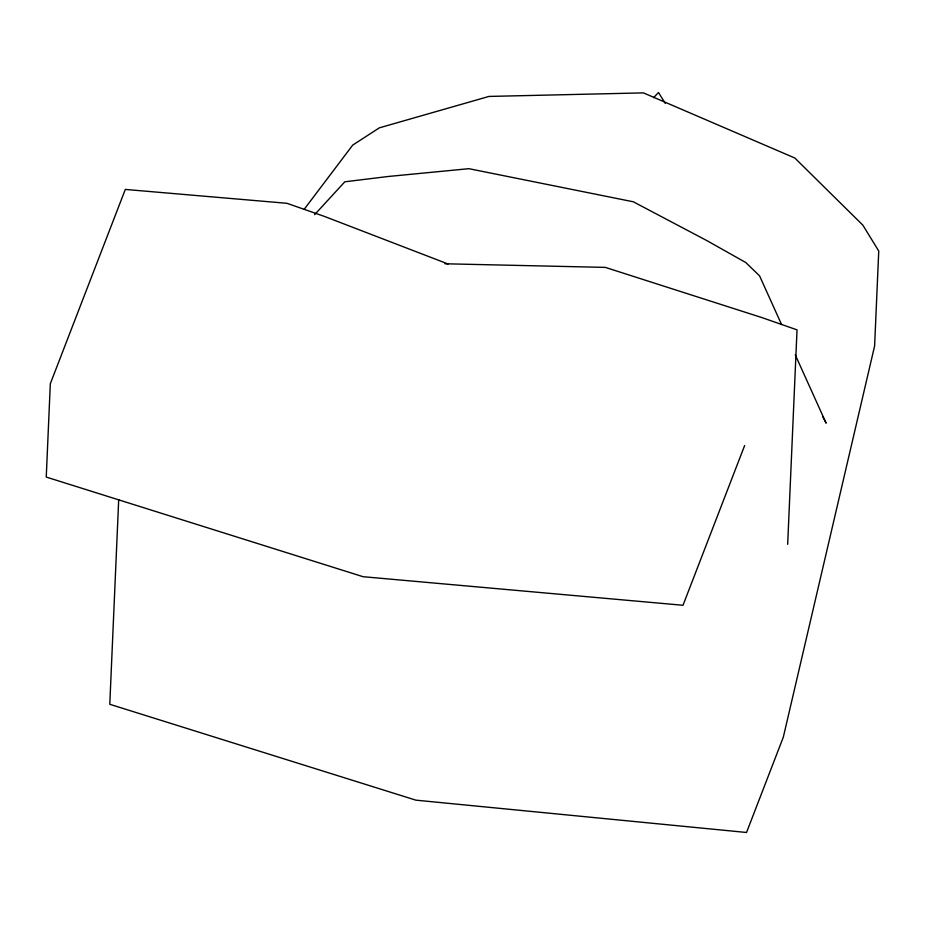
<?xml version="1.0" encoding="UTF-8"?>
<svg xmlns="http://www.w3.org/2000/svg" width="925" height="925" viewBox="0 0 925 925"><rect width="100%" height="100%" fill="white"/><g stroke="black" fill="none" stroke-linecap="round" stroke-linejoin="round"><path stroke-width="1.39" d="M118.701 499.616L109.786 704.283L415.892 800.16L746.533 832.477L783.325 737.132L874.611 345.973L878.75 251.022L862.886 225.191L794.829 158.013L643.407 92.882L488.99 96.431L379.366 127.835L352.703 145.109L304.059 209.478M787.672 544.328L797.026 329.867L762.05 317.633L605.343 267.394L444.913 263.775M744.637 445.538L683.008 605.274L363.074 576.703L46.25 477.069L50.32 383.736L125.303 189.428L286.958 203.303L324.27 216.358L448.082 263.995M314.627 214.669L344.817 181.797L388.419 176.467L468.882 168.685L633.313 201.789L706.793 240.569L745.758 262.515L759.575 275.858L781.567 324.525M653.605 97.657L658.507 92.523L665.329 103.45M822.799 416.793L826.141 423.176L795.234 354.772"/></g></svg>
